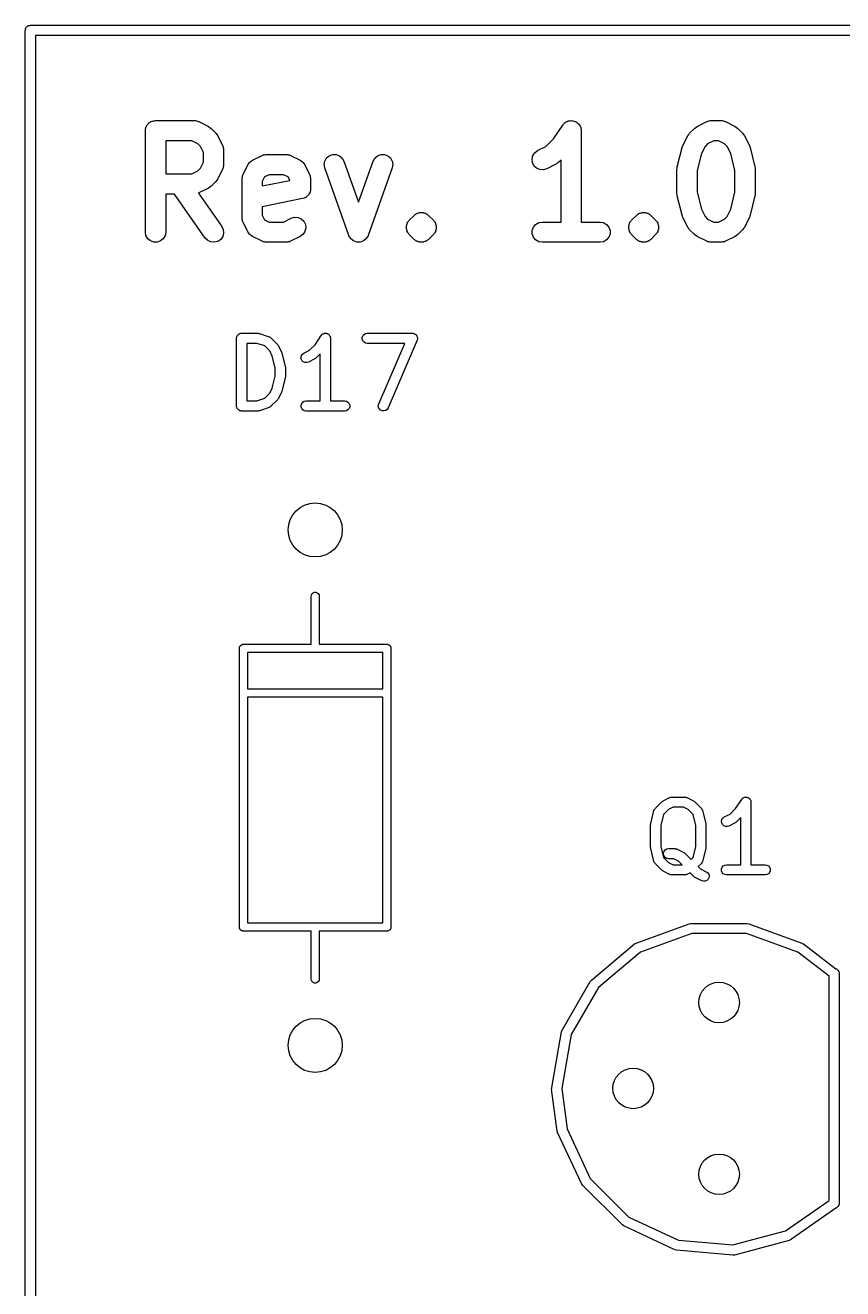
# Model space of a CAD drawing. Extents: x 25 to 125, y -131 to -25.
# Drawn here: x 24.93 to 37.01, y -43.6 to -24.93 of the extents above; entities that cross this region are included whole.
import ezdxf

# ---------------------------------------------------------------- set-up
doc = ezdxf.new("R2010")
doc.units = 0
doc.header["$MEASUREMENT"] = 0
doc.layers.add('BLACK', color=7, linetype='CONTINUOUS')

msp = doc.modelspace()

# ---------------------------------------------------------------- linework, layer by layer
at = {"layer": 'Black'}
for p, q in [((24.925, -25), (24.9261, -24.9935)), ((24.925, -125), (24.925, -25)), ((24.9261, -24.987), (24.9284, -24.9808)), ((24.9261, -24.9935), (24.9261, -24.987)), ((24.9284, -24.9808), (24.9295, -24.9743)), ((24.9295, -24.9743), (24.9328, -24.9687)), ((24.9328, -24.9687), (24.935, -24.9625)), ((24.935, -24.9625), (24.9393, -24.9575)), ((24.9393, -24.9575), (24.9425, -24.9518)), ((24.9425, -24.9518), (24.9476, -24.9476)), ((24.9476, -24.9476), (24.9518, -24.9425)), ((24.9518, -24.9425), (24.9575, -24.9393)), ((24.9575, -24.9393), (24.9625, -24.935)), ((24.9625, -24.935), (24.9687, -24.9328)), ((24.9687, -24.9328), (24.9743, -24.9295)), ((24.9743, -24.9295), (24.9808, -24.9284)), ((24.9808, -24.9284), (24.987, -24.9261)), ((24.987, -24.9261), (24.9935, -24.9261)), ((24.9935, -24.9261), (25, -24.925)), ((25, -24.925), (125, -24.925)), ((25.075, -25.075), (25.075, -124.925)), ((124.925, -25.075), (25.075, -25.075)), ((26.8371, -26.3358), (26.85, -26.3336)), ((26.85, -26.3336), (27.4214, -26.3336)), ((27.4214, -26.3336), (27.4299, -26.3351)), ((32.9847, -26.3358), (33.0025, -26.3339)), ((33.0025, -26.3339), (33.0106, -26.3358)), ((35.0558, -26.3351), (35.0643, -26.3336)), ((35.0643, -26.3336), (35.2071, -26.3336)), ((35.2071, -26.3336), (35.2157, -26.3351)), ((26.7, -26.4836), (26.7023, -26.4706)), ((26.7, -27.9836), (26.7, -26.4836)), ((26.7023, -26.4575), (26.7068, -26.4452)), ((26.7023, -26.4706), (26.7023, -26.4575)), ((26.7068, -26.4452), (26.709, -26.4323)), ((26.709, -26.4323), (26.7156, -26.4209)), ((26.7156, -26.4209), (26.7201, -26.4086)), ((26.7201, -26.4086), (26.7285, -26.3985)), ((26.7285, -26.3985), (26.7351, -26.3872)), ((26.7351, -26.3872), (26.7451, -26.3787)), ((26.7451, -26.3787), (26.7536, -26.3687)), ((26.7536, -26.3687), (26.7649, -26.3621)), ((26.7649, -26.3621), (26.775, -26.3537)), ((26.775, -26.3537), (26.7873, -26.3492)), ((26.7873, -26.3492), (26.7987, -26.3426)), ((26.7987, -26.3426), (26.8116, -26.3403)), ((26.8116, -26.3403), (26.824, -26.3358)), ((26.824, -26.3358), (26.8371, -26.3358)), ((27.4299, -26.3351), (27.4386, -26.3346)), ((27.4386, -26.3346), (27.4554, -26.3396)), ((27.4554, -26.3396), (27.4727, -26.3426)), ((27.4727, -26.3426), (27.4802, -26.3469)), ((27.4802, -26.3469), (27.4885, -26.3494)), ((27.4885, -26.3494), (27.6314, -26.4208)), ((27.6314, -26.4208), (27.6507, -26.4351)), ((27.6507, -26.4351), (27.6704, -26.4489)), ((27.6704, -26.4489), (27.7418, -26.5204)), ((27.7418, -26.5204), (27.7556, -26.5401)), ((32.7334, -26.6023), (32.8681, -26.4004)), ((32.8681, -26.4004), (32.8738, -26.3944)), ((32.8738, -26.3944), (32.878, -26.3872)), ((32.878, -26.3872), (32.8917, -26.3756)), ((32.8917, -26.3756), (32.904, -26.3627)), ((32.904, -26.3627), (32.9115, -26.359)), ((32.9115, -26.359), (32.9179, -26.3537)), ((32.9179, -26.3537), (32.9347, -26.3475)), ((32.9347, -26.3475), (32.9507, -26.3396)), ((32.9507, -26.3396), (32.959, -26.3387)), ((32.959, -26.3387), (32.9668, -26.3358)), ((32.9668, -26.3358), (32.9847, -26.3358)), ((33.0106, -26.3358), (33.0189, -26.3358)), ((33.0189, -26.3358), (33.0357, -26.342)), ((33.0357, -26.342), (33.0531, -26.3462)), ((33.0531, -26.3462), (33.06, -26.3508)), ((33.06, -26.3508), (33.0679, -26.3537)), ((33.0679, -26.3537), (33.0816, -26.3652)), ((33.0816, -26.3652), (33.0965, -26.3751)), ((33.0965, -26.3751), (33.1014, -26.3818)), ((33.1014, -26.3818), (33.1078, -26.3872)), ((33.1078, -26.3872), (33.1167, -26.4027)), ((33.1167, -26.4027), (33.1273, -26.4171)), ((33.1273, -26.4171), (33.1297, -26.4251)), ((33.1297, -26.4251), (33.1338, -26.4323)), ((33.1338, -26.4323), (33.1369, -26.4499)), ((33.1369, -26.4499), (33.142, -26.4671)), ((33.142, -26.4671), (33.1414, -26.4754)), ((33.1414, -26.4754), (33.1429, -26.4836)), ((33.1429, -26.4836), (33.1429, -27.8336)), ((34.7302, -26.54), (34.7439, -26.5204)), ((34.7439, -26.5204), (34.8154, -26.4489)), ((34.8154, -26.4489), (34.835, -26.4352)), ((34.835, -26.4352), (34.8543, -26.4208)), ((34.8543, -26.4208), (34.9972, -26.3494)), ((34.9972, -26.3494), (35.0055, -26.3469)), ((35.0055, -26.3469), (35.013, -26.3426)), ((35.013, -26.3426), (35.0303, -26.3396)), ((35.0303, -26.3396), (35.0471, -26.3346)), ((35.0471, -26.3346), (35.0558, -26.3351)), ((35.2157, -26.3351), (35.2243, -26.3346)), ((35.2243, -26.3346), (35.2411, -26.3396)), ((35.2411, -26.3396), (35.2584, -26.3426)), ((35.2584, -26.3426), (35.2659, -26.3469)), ((35.2659, -26.3469), (35.2742, -26.3494)), ((35.2742, -26.3494), (35.4171, -26.4208)), ((35.4171, -26.4208), (35.4364, -26.4351)), ((35.4364, -26.4351), (35.4561, -26.4489)), ((35.4561, -26.4489), (35.5275, -26.5204)), ((35.5275, -26.5204), (35.5413, -26.54)), ((27, -26.6336), (27, -27.1193)), ((27.386, -26.6336), (27, -26.6336)), ((27.4754, -26.6783), (27.386, -26.6336)), ((27.5124, -26.7153), (27.4754, -26.6783)), ((27.7556, -26.5401), (27.7699, -26.5593)), ((27.7699, -26.5593), (27.8413, -26.7022)), ((27.8413, -26.7022), (27.8438, -26.7105)), ((32.6183, -26.7174), (32.7334, -26.6023)), ((34.6397, -26.7179), (34.6444, -26.7022)), ((34.6444, -26.7022), (34.7158, -26.5593)), ((34.7158, -26.5593), (34.7302, -26.54)), ((35.0103, -26.6783), (34.9733, -26.7153)), ((35.0997, -26.6336), (35.0103, -26.6783)), ((35.1717, -26.6336), (35.0997, -26.6336)), ((35.2611, -26.6783), (35.1717, -26.6336)), ((35.2982, -26.7153), (35.2611, -26.6783)), ((35.5413, -26.54), (35.5556, -26.5593)), ((35.5556, -26.5593), (35.627, -26.7022)), ((35.627, -26.7022), (35.6317, -26.7179)), ((27.5571, -26.8047), (27.5124, -26.7153)), ((27.5571, -26.9482), (27.5571, -26.8047)), ((27.8438, -26.7105), (27.8481, -26.718)), ((27.8481, -26.718), (27.8512, -26.7353)), ((27.8512, -26.7353), (27.8562, -26.7521)), ((27.8562, -26.7521), (27.8556, -26.7608)), ((27.8556, -26.7608), (27.8571, -26.7693)), ((27.8571, -26.7693), (27.8571, -26.9836)), ((28.2829, -26.9208), (28.4258, -26.8494)), ((28.4258, -26.8494), (28.4341, -26.8469)), ((28.4341, -26.8469), (28.4416, -26.8426)), ((28.4416, -26.8426), (28.4589, -26.8396)), ((28.4589, -26.8396), (28.4757, -26.8346)), ((28.4757, -26.8346), (28.4843, -26.8351)), ((28.4843, -26.8351), (28.4929, -26.8336)), ((28.4929, -26.8336), (28.7786, -26.8336)), ((28.7786, -26.8336), (28.7871, -26.8351)), ((28.7871, -26.8351), (28.7957, -26.8346)), ((28.7957, -26.8346), (28.8126, -26.8396)), ((28.8126, -26.8396), (28.8299, -26.8426)), ((28.8299, -26.8426), (28.8374, -26.8469)), ((28.8374, -26.8469), (28.8457, -26.8494)), ((28.8457, -26.8494), (28.9885, -26.9208)), ((29.3522, -26.9314), (29.3785, -26.8865)), ((29.3785, -26.8865), (29.4186, -26.8532)), ((29.4186, -26.8532), (29.4677, -26.8357)), ((29.4677, -26.8357), (29.5198, -26.836)), ((29.5198, -26.836), (29.5686, -26.8541)), ((29.5686, -26.8541), (29.6083, -26.8878)), ((29.6083, -26.8878), (29.6341, -26.9331)), ((30.0659, -26.9331), (30.0917, -26.8878)), ((30.0917, -26.8878), (30.1314, -26.8541)), ((30.1314, -26.8541), (30.1802, -26.836)), ((30.1802, -26.836), (30.2323, -26.8357)), ((30.2323, -26.8357), (30.2814, -26.8532)), ((30.2814, -26.8532), (30.3215, -26.8865)), ((30.3215, -26.8865), (30.3478, -26.9314)), ((32.4146, -26.9032), (32.4267, -26.8525)), ((32.4267, -26.8525), (32.4554, -26.809)), ((32.4554, -26.809), (32.4972, -26.778)), ((32.4972, -26.778), (32.6183, -26.7174)), ((34.5616, -27.0186), (34.6331, -26.7329)), ((34.6331, -26.7329), (34.6397, -26.7179)), ((34.9201, -26.8216), (34.8571, -27.0735)), ((34.9733, -26.7153), (34.9201, -26.8216)), ((35.3513, -26.8216), (35.2982, -26.7153)), ((35.4143, -27.0735), (35.3513, -26.8216)), ((35.6317, -26.7179), (35.6384, -26.7329)), ((35.6384, -26.7329), (35.7098, -27.0186)), ((27.386, -27.1193), (27.4754, -27.0746)), ((27.4754, -27.0746), (27.5124, -27.0376)), ((27.5124, -27.0376), (27.5571, -26.9482)), ((27.8413, -27.0507), (27.7699, -27.1935)), ((27.8438, -27.0424), (27.8413, -27.0507)), ((27.8481, -27.0349), (27.8438, -27.0424)), ((27.8512, -27.0176), (27.8481, -27.0349)), ((27.8562, -27.0007), (27.8512, -27.0176)), ((27.8571, -26.9836), (27.8556, -26.9921)), ((27.8556, -26.9921), (27.8562, -27.0007)), ((28.1444, -27.1308), (28.2158, -26.9879)), ((28.2158, -26.9879), (28.2289, -26.9702)), ((28.2289, -26.9702), (28.2411, -26.9519)), ((28.2411, -26.9519), (28.2444, -26.9494)), ((28.2444, -26.9494), (28.2469, -26.9461)), ((28.2469, -26.9461), (28.2652, -26.934)), ((28.2652, -26.934), (28.2829, -26.9208)), ((28.9885, -26.9208), (29.0062, -26.9339)), ((29.0062, -26.9339), (29.0246, -26.9461)), ((29.0246, -26.9461), (29.027, -26.9494)), ((29.027, -26.9494), (29.0304, -26.9519)), ((29.0304, -26.9519), (29.0425, -26.9702)), ((29.0425, -26.9702), (29.0556, -26.9879)), ((29.0556, -26.9879), (29.127, -27.1308)), ((29.3429, -26.9827), (29.3522, -26.9314)), ((29.3516, -27.034), (29.3429, -26.9827)), ((29.7087, -28.034), (29.3516, -27.034)), ((29.6341, -26.9331), (29.85, -27.5376)), ((29.85, -27.5376), (30.0659, -26.9331)), ((30.3484, -27.034), (29.9913, -28.034)), ((30.3478, -26.9314), (30.3571, -26.9827)), ((30.3571, -26.9827), (30.3484, -27.034)), ((32.4205, -26.9549), (32.4146, -26.9032)), ((32.4438, -27.0015), (32.4205, -26.9549)), ((32.4816, -27.0373), (32.4438, -27.0015)), ((32.5294, -27.058), (32.4816, -27.0373)), ((32.5814, -27.0612), (32.5294, -27.058)), ((32.6314, -27.0463), (32.5814, -27.0612)), ((32.7742, -26.9749), (32.6314, -27.0463)), ((32.7935, -26.9606), (32.7742, -26.9749)), ((32.8132, -26.9468), (32.7935, -26.9606)), ((32.8429, -26.9171), (32.8132, -26.9468)), ((32.8429, -27.8336), (32.8429, -26.9171)), ((34.5571, -27.055), (34.5603, -27.0369)), ((34.5571, -27.4121), (34.5571, -27.055)), ((34.5603, -27.0369), (34.5616, -27.0186)), ((34.8571, -27.0735), (34.8571, -27.3937)), ((35.4143, -27.3937), (35.4143, -27.0735)), ((35.7098, -27.0186), (35.7111, -27.0369)), ((35.7111, -27.0369), (35.7143, -27.055)), ((35.7143, -27.055), (35.7143, -27.4121)), ((27, -27.1193), (27.386, -27.1193)), ((27.7418, -27.2325), (27.6704, -27.3039)), ((27.7556, -27.2128), (27.7418, -27.2325)), ((27.7699, -27.1935), (27.7556, -27.2128)), ((28.1286, -27.1979), (28.1301, -27.1893)), ((28.1286, -27.7693), (28.1286, -27.1979)), ((28.1296, -27.1807), (28.1346, -27.1639)), ((28.1301, -27.1893), (28.1296, -27.1807)), ((28.1346, -27.1639), (28.1376, -27.1466)), ((28.1376, -27.1466), (28.1419, -27.1391)), ((28.1419, -27.1391), (28.1444, -27.1308)), ((28.4618, -27.1668), (28.4286, -27.2333)), ((28.4286, -27.3006), (28.8358, -27.2192)), ((28.4286, -27.2333), (28.4286, -27.3006)), ((28.5283, -27.1336), (28.4618, -27.1668)), ((28.7432, -27.1336), (28.5283, -27.1336)), ((28.8096, -27.1668), (28.7432, -27.1336)), ((28.8358, -27.2192), (28.8096, -27.1668)), ((29.127, -27.1308), (29.1295, -27.1391)), ((29.1295, -27.1391), (29.1338, -27.1466)), ((29.1338, -27.1466), (29.1369, -27.1639)), ((29.1369, -27.1639), (29.1419, -27.1807)), ((29.1419, -27.1807), (29.1414, -27.1893)), ((29.1414, -27.1893), (29.1429, -27.1979)), ((29.1429, -27.1979), (29.1429, -27.3407)), ((27.129, -27.4193), (27, -27.4193)), ((27, -27.4193), (27, -27.9836)), ((27.5843, -28.0696), (27.129, -27.4193)), ((27.4885, -27.4034), (27.4849, -27.4045)), ((27.4849, -27.4045), (27.83, -27.8976)), ((27.6314, -27.332), (27.4885, -27.4034)), ((27.6507, -27.3177), (27.6314, -27.332)), ((27.6704, -27.3039), (27.6507, -27.3177)), ((29.0891, -27.4528), (29.0708, -27.4689)), ((29.1078, -27.4371), (29.0891, -27.4528)), ((29.1086, -27.4356), (29.1078, -27.4371)), ((29.1099, -27.4345), (29.1086, -27.4356)), ((29.1216, -27.4131), (29.1099, -27.4345)), ((29.1338, -27.392), (29.1216, -27.4131)), ((29.1341, -27.3903), (29.1338, -27.392)), ((29.1349, -27.3888), (29.1341, -27.3903)), ((29.1386, -27.3647), (29.1349, -27.3888)), ((29.1429, -27.3407), (29.1386, -27.3647)), ((34.5603, -27.4302), (34.5571, -27.4121)), ((34.5616, -27.4485), (34.5603, -27.4302)), ((34.6331, -27.7342), (34.5616, -27.4485)), ((34.8571, -27.3937), (34.9201, -27.6455)), ((35.3513, -27.6455), (35.4143, -27.3937)), ((35.7098, -27.4485), (35.6384, -27.7342)), ((35.7111, -27.4302), (35.7098, -27.4485)), ((35.7143, -27.4121), (35.7111, -27.4302)), ((29.0223, -27.4878), (28.4286, -27.6065)), ((28.4286, -27.6065), (28.4286, -27.7339)), ((29.045, -27.4789), (29.0223, -27.4878)), ((29.0679, -27.4706), (29.045, -27.4789)), ((29.0692, -27.4695), (29.0679, -27.4706)), ((29.0708, -27.4689), (29.0692, -27.4695)), ((28.1301, -27.7778), (28.1286, -27.7693)), ((28.1296, -27.7864), (28.1301, -27.7778)), ((28.1346, -27.8033), (28.1296, -27.7864)), ((28.1376, -27.8206), (28.1346, -27.8033)), ((28.1419, -27.8281), (28.1376, -27.8206)), ((28.4286, -27.7339), (28.4618, -27.8003)), ((28.4618, -27.8003), (28.5283, -27.8336)), ((28.7432, -27.8336), (28.8543, -27.778)), ((28.8543, -27.778), (28.9043, -27.7631)), ((28.9043, -27.7631), (28.9563, -27.7662)), ((28.9563, -27.7662), (29.0041, -27.787)), ((29.0041, -27.787), (29.0419, -27.8228)), ((29.0419, -27.8228), (29.0652, -27.8694)), ((30.5787, -27.838), (30.5843, -27.8261)), ((30.5843, -27.8261), (30.5935, -27.8168)), ((30.5935, -27.8168), (30.6011, -27.8061)), ((30.6011, -27.8061), (30.6725, -27.7346)), ((30.6725, -27.7346), (30.6833, -27.7271)), ((30.6833, -27.7271), (30.6925, -27.7178)), ((30.6925, -27.7178), (30.6985, -27.7151)), ((30.6985, -27.7151), (30.7036, -27.7108)), ((30.7036, -27.7108), (30.7098, -27.7086)), ((30.7098, -27.7086), (30.7152, -27.7048)), ((30.7152, -27.7048), (30.7279, -27.7014)), ((30.7279, -27.7014), (30.7398, -27.6958)), ((30.7398, -27.6958), (30.7463, -27.6952)), ((30.7463, -27.6952), (30.7525, -27.693)), ((30.7525, -27.693), (30.7591, -27.693)), ((30.7591, -27.693), (30.7655, -27.6913)), ((30.7655, -27.6913), (30.7786, -27.6924)), ((30.7786, -27.6924), (30.7916, -27.6913)), ((30.7916, -27.6913), (30.798, -27.693)), ((30.798, -27.693), (30.8046, -27.693)), ((30.8046, -27.693), (30.8108, -27.6952)), ((30.8108, -27.6952), (30.8174, -27.6958)), ((30.8174, -27.6958), (30.8293, -27.7014)), ((30.8293, -27.7014), (30.842, -27.7048)), ((30.842, -27.7048), (30.8474, -27.7086)), ((30.8474, -27.7086), (30.8536, -27.7108)), ((30.8536, -27.7108), (30.8586, -27.7151)), ((30.8586, -27.7151), (30.8646, -27.7178)), ((30.8646, -27.7178), (30.8739, -27.7271)), ((30.8739, -27.7271), (30.8846, -27.7346)), ((30.8846, -27.7346), (30.9561, -27.8061)), ((30.9561, -27.8061), (30.9636, -27.8168)), ((30.9636, -27.8168), (30.9729, -27.8261)), ((30.9729, -27.8261), (30.9784, -27.838)), ((33.8644, -27.838), (33.87, -27.8261)), ((33.87, -27.8261), (33.8793, -27.8168)), ((33.8793, -27.8168), (33.8868, -27.8061)), ((33.8868, -27.8061), (33.9582, -27.7346)), ((33.9582, -27.7346), (33.969, -27.7271)), ((33.969, -27.7271), (33.9783, -27.7178)), ((33.9783, -27.7178), (33.9842, -27.7151)), ((33.9842, -27.7151), (33.9893, -27.7108)), ((33.9893, -27.7108), (33.9955, -27.7086)), ((33.9955, -27.7086), (34.0009, -27.7048)), ((34.0009, -27.7048), (34.0136, -27.7014)), ((34.0136, -27.7014), (34.0255, -27.6958)), ((34.0255, -27.6958), (34.032, -27.6952)), ((34.032, -27.6952), (34.0382, -27.693)), ((34.0382, -27.693), (34.0448, -27.693)), ((34.0448, -27.693), (34.0512, -27.6913)), ((34.0512, -27.6913), (34.0643, -27.6924)), ((34.0643, -27.6924), (34.0774, -27.6913)), ((34.0774, -27.6913), (34.0837, -27.693)), ((34.0837, -27.693), (34.0903, -27.693)), ((34.0903, -27.693), (34.0965, -27.6952)), ((34.0965, -27.6952), (34.1031, -27.6958)), ((34.1031, -27.6958), (34.115, -27.7014)), ((34.115, -27.7014), (34.1277, -27.7048)), ((34.1277, -27.7048), (34.1331, -27.7086)), ((34.1331, -27.7086), (34.1393, -27.7108)), ((34.1393, -27.7108), (34.1443, -27.7151)), ((34.1443, -27.7151), (34.1503, -27.7178)), ((34.1503, -27.7178), (34.1596, -27.7271)), ((34.1596, -27.7271), (34.1704, -27.7346)), ((34.1704, -27.7346), (34.2418, -27.8061)), ((34.2418, -27.8061), (34.2493, -27.8168)), ((34.2493, -27.8168), (34.2586, -27.8261)), ((34.2586, -27.8261), (34.2641, -27.838)), ((34.6397, -27.7492), (34.6331, -27.7342)), ((34.6444, -27.7649), (34.6397, -27.7492)), ((34.7158, -27.9078), (34.6444, -27.7649)), ((34.9201, -27.6455), (34.9733, -27.7519)), ((34.9733, -27.7519), (35.0103, -27.7889)), ((35.0103, -27.7889), (35.0997, -27.8336)), ((35.1717, -27.8336), (35.2611, -27.7889)), ((35.2611, -27.7889), (35.2982, -27.7519)), ((35.2982, -27.7519), (35.3513, -27.6455)), ((35.627, -27.7649), (35.5556, -27.9078)), ((35.6317, -27.7492), (35.627, -27.7649)), ((35.6384, -27.7342), (35.6317, -27.7492)), ((26.709, -28.0349), (26.7, -27.9836)), ((27, -27.9836), (26.991, -28.0349)), ((27.83, -27.8976), (27.852, -27.9448)), ((27.8566, -27.9967), (27.8431, -28.047)), ((27.852, -27.9448), (27.8566, -27.9967)), ((28.1444, -27.8364), (28.1419, -27.8281)), ((28.2158, -27.9792), (28.1444, -27.8364)), ((28.2289, -27.9969), (28.2158, -27.9792)), ((28.2411, -28.0153), (28.2289, -27.9969)), ((28.5283, -27.8336), (28.7432, -27.8336)), ((29.0591, -27.9718), (29.0304, -28.0153)), ((29.0712, -27.9211), (29.0591, -27.9718)), ((29.0652, -27.8694), (29.0712, -27.9211)), ((30.5577, -27.8991), (30.5611, -27.8864)), ((30.5589, -27.9121), (30.5577, -27.8991)), ((30.5577, -27.9252), (30.5589, -27.9121)), ((30.5611, -27.9379), (30.5577, -27.9252)), ((30.5611, -27.8864), (30.5623, -27.8733)), ((30.5623, -27.951), (30.5611, -27.9379)), ((30.5623, -27.8733), (30.5678, -27.8614)), ((30.5678, -27.9629), (30.5623, -27.951)), ((30.5678, -27.8614), (30.5712, -27.8487)), ((30.5712, -27.9755), (30.5678, -27.9629)), ((30.5712, -27.8487), (30.5787, -27.838)), ((30.5787, -27.9863), (30.5712, -27.9755)), ((30.5843, -27.9982), (30.5787, -27.9863)), ((30.5936, -28.0075), (30.5843, -27.9982)), ((30.6011, -28.0182), (30.5936, -28.0075)), ((30.9636, -28.0075), (30.9561, -28.0182)), ((30.9729, -27.9982), (30.9636, -28.0075)), ((30.9784, -27.9863), (30.9729, -27.9982)), ((30.9784, -27.838), (30.9859, -27.8488)), ((30.9859, -27.9755), (30.9784, -27.9863)), ((30.9859, -27.8488), (30.9893, -27.8614)), ((30.9893, -27.9629), (30.9859, -27.9755)), ((30.9893, -27.8614), (30.9949, -27.8733)), ((30.9949, -27.951), (30.9893, -27.9629)), ((30.9949, -27.8733), (30.996, -27.8864)), ((30.996, -27.9379), (30.9949, -27.951)), ((30.996, -27.8864), (30.9994, -27.8991)), ((30.9994, -27.9252), (30.996, -27.9379)), ((30.9994, -27.8991), (30.9983, -27.9121)), ((30.9983, -27.9121), (30.9994, -27.9252)), ((32.4166, -27.9575), (32.4344, -27.9086)), ((32.4166, -28.0096), (32.4166, -27.9575)), ((32.4344, -28.0586), (32.4166, -28.0096)), ((32.4344, -27.9086), (32.4679, -27.8687)), ((32.4679, -27.8687), (32.513, -27.8426)), ((32.513, -27.8426), (32.5643, -27.8336)), ((32.5643, -27.8336), (32.8429, -27.8336)), ((33.1429, -27.8336), (33.4214, -27.8336)), ((33.4214, -27.8336), (33.4727, -27.8426)), ((33.4727, -27.8426), (33.5178, -27.8687)), ((33.5178, -27.8687), (33.5513, -27.9086)), ((33.5513, -27.9086), (33.5692, -27.9575)), ((33.5692, -28.0096), (33.5513, -28.0586)), ((33.5692, -27.9575), (33.5692, -28.0096)), ((33.8434, -27.8991), (33.8468, -27.8864)), ((33.8446, -27.9121), (33.8434, -27.8991)), ((33.8434, -27.9252), (33.8446, -27.9121)), ((33.8468, -27.9379), (33.8434, -27.9252)), ((33.8468, -27.8864), (33.848, -27.8733)), ((33.848, -27.951), (33.8468, -27.9379)), ((33.848, -27.8733), (33.8535, -27.8614)), ((33.8535, -27.9629), (33.848, -27.951)), ((33.8535, -27.8614), (33.8569, -27.8487)), ((33.8569, -27.9755), (33.8535, -27.9629)), ((33.8569, -27.8487), (33.8644, -27.838)), ((33.8644, -27.9863), (33.8569, -27.9755)), ((33.87, -27.9982), (33.8644, -27.9863)), ((33.8793, -28.0075), (33.87, -27.9982)), ((33.8868, -28.0182), (33.8793, -28.0075)), ((34.2493, -28.0075), (34.2418, -28.0182)), ((34.2586, -27.9982), (34.2493, -28.0075)), ((34.2641, -27.9863), (34.2586, -27.9982)), ((34.2641, -27.838), (34.2717, -27.8488)), ((34.2717, -27.9755), (34.2641, -27.9863)), ((34.2717, -27.8488), (34.2751, -27.8614)), ((34.2751, -27.9629), (34.2717, -27.9755)), ((34.2751, -27.8614), (34.2806, -27.8733)), ((34.2806, -27.951), (34.2751, -27.9629)), ((34.2806, -27.8733), (34.2817, -27.8864)), ((34.2817, -27.9379), (34.2806, -27.951)), ((34.2817, -27.8864), (34.2851, -27.8991)), ((34.2851, -27.9252), (34.2817, -27.9379)), ((34.2851, -27.8991), (34.284, -27.9121)), ((34.284, -27.9121), (34.2851, -27.9252)), ((34.7302, -27.9271), (34.7158, -27.9078)), ((34.7439, -27.9468), (34.7302, -27.9271)), ((34.8154, -28.0182), (34.7439, -27.9468)), ((35.0997, -27.8336), (35.1717, -27.8336)), ((35.5275, -27.9468), (35.4561, -28.0182)), ((35.5413, -27.9271), (35.5275, -27.9468)), ((35.5556, -27.9078), (35.5413, -27.9271)), ((26.7351, -28.08), (26.709, -28.0349)), ((26.775, -28.1135), (26.7351, -28.08)), ((26.824, -28.1313), (26.775, -28.1135)), ((26.876, -28.1313), (26.824, -28.1313)), ((26.925, -28.1135), (26.876, -28.1313)), ((26.9649, -28.08), (26.925, -28.1135)), ((26.991, -28.0349), (26.9649, -28.08)), ((27.6211, -28.1064), (27.5843, -28.0696)), ((27.6683, -28.1285), (27.6211, -28.1064)), ((27.7202, -28.133), (27.6683, -28.1285)), ((27.7705, -28.1195), (27.7202, -28.133)), ((27.8132, -28.0897), (27.7705, -28.1195)), ((27.8431, -28.047), (27.8132, -28.0897)), ((28.2444, -28.0177), (28.2411, -28.0153)), ((28.2469, -28.0211), (28.2444, -28.0177)), ((28.2652, -28.0332), (28.2469, -28.0211)), ((28.2829, -28.0463), (28.2652, -28.0332)), ((28.4258, -28.1177), (28.2829, -28.0463)), ((28.4341, -28.1202), (28.4258, -28.1177)), ((28.4416, -28.1245), (28.4341, -28.1202)), ((28.4589, -28.1276), (28.4416, -28.1245)), ((28.4757, -28.1326), (28.4589, -28.1276)), ((28.4843, -28.1321), (28.4757, -28.1326)), ((28.4929, -28.1336), (28.4843, -28.1321)), ((28.7786, -28.1336), (28.4929, -28.1336)), ((28.7871, -28.1321), (28.7786, -28.1336)), ((28.7957, -28.1326), (28.7871, -28.1321)), ((28.8126, -28.1276), (28.7957, -28.1326)), ((28.8299, -28.1245), (28.8126, -28.1276)), ((28.8374, -28.1202), (28.8299, -28.1245)), ((28.8457, -28.1177), (28.8374, -28.1202)), ((28.9885, -28.0463), (28.8457, -28.1177)), ((29.0304, -28.0153), (28.9885, -28.0463)), ((29.7092, -28.0348), (29.7087, -28.034)), ((29.7094, -28.0357), (29.7092, -28.0348)), ((29.7221, -28.0575), (29.7094, -28.0357)), ((29.7345, -28.0793), (29.7221, -28.0575)), ((29.7352, -28.0799), (29.7345, -28.0793)), ((29.7357, -28.0807), (29.7352, -28.0799)), ((29.7551, -28.0967), (29.7357, -28.0807)), ((29.7742, -28.113), (29.7551, -28.0967)), ((29.7751, -28.1133), (29.7742, -28.113)), ((29.7758, -28.1139), (29.7751, -28.1133)), ((29.7995, -28.1224), (29.7758, -28.1139)), ((29.8231, -28.1311), (29.7995, -28.1224)), ((29.824, -28.1311), (29.8231, -28.1311)), ((29.8248, -28.1314), (29.824, -28.1311)), ((29.85, -28.1313), (29.8248, -28.1314)), ((29.8752, -28.1314), (29.85, -28.1313)), ((29.876, -28.1311), (29.8752, -28.1314)), ((29.8769, -28.1311), (29.876, -28.1311)), ((29.9005, -28.1224), (29.8769, -28.1311)), ((29.9242, -28.1139), (29.9005, -28.1224)), ((29.9249, -28.1133), (29.9242, -28.1139)), ((29.9258, -28.113), (29.9249, -28.1133)), ((29.945, -28.0967), (29.9258, -28.113)), ((29.9643, -28.0807), (29.945, -28.0967)), ((29.9648, -28.0799), (29.9643, -28.0807)), ((29.9655, -28.0793), (29.9648, -28.0799)), ((29.9779, -28.0575), (29.9655, -28.0793)), ((29.9906, -28.0357), (29.9779, -28.0575)), ((29.9908, -28.0348), (29.9906, -28.0357)), ((29.9913, -28.034), (29.9908, -28.0348)), ((30.6725, -28.0896), (30.6011, -28.0182)), ((30.6833, -28.0972), (30.6725, -28.0896)), ((30.6925, -28.1064), (30.6833, -28.0972)), ((30.6985, -28.1092), (30.6925, -28.1064)), ((30.7036, -28.1135), (30.6985, -28.1092)), ((30.7098, -28.1157), (30.7036, -28.1135)), ((30.7152, -28.1195), (30.7098, -28.1157)), ((30.7279, -28.1229), (30.7152, -28.1195)), ((30.7397, -28.1285), (30.7279, -28.1229)), ((30.7463, -28.129), (30.7397, -28.1285)), ((30.7525, -28.1313), (30.7463, -28.129)), ((30.7591, -28.1313), (30.7525, -28.1313)), ((30.7655, -28.133), (30.7591, -28.1313)), ((30.7786, -28.1319), (30.7655, -28.133)), ((30.7916, -28.133), (30.7786, -28.1319)), ((30.798, -28.1313), (30.7916, -28.133)), ((30.8046, -28.1313), (30.798, -28.1313)), ((30.8108, -28.129), (30.8046, -28.1313)), ((30.8174, -28.1285), (30.8108, -28.129)), ((30.8293, -28.1229), (30.8174, -28.1285)), ((30.842, -28.1195), (30.8293, -28.1229)), ((30.8474, -28.1157), (30.842, -28.1195)), ((30.8536, -28.1135), (30.8474, -28.1157)), ((30.8586, -28.1092), (30.8536, -28.1135)), ((30.8646, -28.1064), (30.8586, -28.1092)), ((30.8739, -28.0972), (30.8646, -28.1064)), ((30.8846, -28.0896), (30.8739, -28.0972)), ((30.9561, -28.0182), (30.8846, -28.0896)), ((32.4679, -28.0985), (32.4344, -28.0586)), ((32.513, -28.1245), (32.4679, -28.0985)), ((32.5643, -28.1336), (32.513, -28.1245)), ((33.4214, -28.1336), (32.5643, -28.1336)), ((33.4727, -28.1245), (33.4214, -28.1336)), ((33.5178, -28.0985), (33.4727, -28.1245)), ((33.5513, -28.0586), (33.5178, -28.0985)), ((33.9582, -28.0896), (33.8868, -28.0182)), ((33.969, -28.0972), (33.9582, -28.0896)), ((33.9782, -28.1064), (33.969, -28.0972)), ((33.9842, -28.1092), (33.9782, -28.1064)), ((33.9893, -28.1135), (33.9842, -28.1092)), ((33.9955, -28.1157), (33.9893, -28.1135)), ((34.0009, -28.1195), (33.9955, -28.1157)), ((34.0136, -28.1229), (34.0009, -28.1195)), ((34.0255, -28.1285), (34.0136, -28.1229)), ((34.032, -28.129), (34.0255, -28.1285)), ((34.0382, -28.1313), (34.032, -28.129)), ((34.0448, -28.1313), (34.0382, -28.1313)), ((34.0512, -28.133), (34.0448, -28.1313)), ((34.0643, -28.1319), (34.0512, -28.133)), ((34.0774, -28.133), (34.0643, -28.1319)), ((34.0837, -28.1313), (34.0774, -28.133)), ((34.0903, -28.1313), (34.0837, -28.1313)), ((34.0965, -28.129), (34.0903, -28.1313)), ((34.1031, -28.1285), (34.0965, -28.129)), ((34.115, -28.1229), (34.1031, -28.1285)), ((34.1277, -28.1195), (34.115, -28.1229)), ((34.1331, -28.1157), (34.1277, -28.1195)), ((34.1393, -28.1135), (34.1331, -28.1157)), ((34.1443, -28.1092), (34.1393, -28.1135)), ((34.1503, -28.1064), (34.1443, -28.1092)), ((34.1596, -28.0972), (34.1503, -28.1064)), ((34.1704, -28.0896), (34.1596, -28.0972)), ((34.2418, -28.0182), (34.1704, -28.0896)), ((34.835, -28.032), (34.8154, -28.0182)), ((34.8543, -28.0463), (34.835, -28.032)), ((34.9972, -28.1177), (34.8543, -28.0463)), ((35.0055, -28.1202), (34.9972, -28.1177)), ((35.013, -28.1245), (35.0055, -28.1202)), ((35.0303, -28.1276), (35.013, -28.1245)), ((35.0471, -28.1326), (35.0303, -28.1276)), ((35.0558, -28.1321), (35.0471, -28.1326)), ((35.0643, -28.1336), (35.0558, -28.1321)), ((35.2071, -28.1336), (35.0643, -28.1336)), ((35.2157, -28.1321), (35.2071, -28.1336)), ((35.2243, -28.1326), (35.2157, -28.1321)), ((35.2411, -28.1276), (35.2243, -28.1326)), ((35.2584, -28.1245), (35.2411, -28.1276)), ((35.2659, -28.1202), (35.2584, -28.1245)), ((35.2742, -28.1177), (35.2659, -28.1202)), ((35.4171, -28.0463), (35.2742, -28.1177)), ((35.4364, -28.032), (35.4171, -28.0463)), ((35.4561, -28.0182), (35.4364, -28.032)), ((28.062, -29.5094), (28.0653, -29.5037)), ((28.0653, -29.5037), (28.0703, -29.4995)), ((28.0703, -29.4995), (28.0745, -29.4944)), ((28.0745, -29.4944), (28.0802, -29.4912)), ((28.0802, -29.4912), (28.0852, -29.4869)), ((28.0852, -29.4869), (28.0914, -29.4847)), ((28.0914, -29.4847), (28.0971, -29.4814)), ((28.0971, -29.4814), (28.1035, -29.4803)), ((28.1035, -29.4803), (28.1097, -29.478)), ((28.1097, -29.478), (28.1163, -29.478)), ((28.1163, -29.478), (28.1227, -29.4769)), ((28.1227, -29.4769), (28.3608, -29.4769)), ((28.3608, -29.4769), (28.3727, -29.479)), ((28.3727, -29.479), (28.3845, -29.4807)), ((28.3845, -29.4807), (28.5274, -29.5284)), ((29.2984, -29.5103), (29.3013, -29.5073)), ((29.3013, -29.5073), (29.3034, -29.5037)), ((29.3034, -29.5037), (29.3102, -29.4979)), ((29.3102, -29.4979), (29.3164, -29.4915)), ((29.3164, -29.4915), (29.3201, -29.4896)), ((29.3201, -29.4896), (29.3233, -29.4869)), ((29.3233, -29.4869), (29.3317, -29.4839)), ((29.3317, -29.4839), (29.3397, -29.4799)), ((29.3397, -29.4799), (29.3439, -29.4795)), ((29.3439, -29.4795), (29.3478, -29.478)), ((29.3478, -29.478), (29.3567, -29.478)), ((29.3567, -29.478), (29.3656, -29.4771)), ((29.3656, -29.4771), (29.3697, -29.478)), ((29.3697, -29.478), (29.3738, -29.478)), ((29.3738, -29.478), (29.3822, -29.4811)), ((29.3822, -29.4811), (29.3909, -29.4832)), ((29.3909, -29.4832), (29.3944, -29.4855)), ((29.3944, -29.4855), (29.3983, -29.4869)), ((29.3983, -29.4869), (29.4052, -29.4927)), ((29.4052, -29.4927), (29.4126, -29.4977)), ((29.4126, -29.4977), (29.4151, -29.501)), ((29.4151, -29.501), (29.4183, -29.5037)), ((29.4183, -29.5037), (29.4227, -29.5114)), ((29.9149, -29.5144), (29.9316, -29.4944)), ((29.9316, -29.4944), (29.9542, -29.4814)), ((29.9542, -29.4814), (29.9799, -29.4769)), ((29.9799, -29.4769), (30.6465, -29.4769)), ((30.6465, -29.4769), (30.655, -29.4784)), ((30.655, -29.4784), (30.6636, -29.4789)), ((30.6636, -29.4789), (30.6678, -29.4806)), ((30.6678, -29.4806), (30.6722, -29.4814)), ((30.6722, -29.4814), (30.6796, -29.4857)), ((30.6796, -29.4857), (30.6876, -29.4891)), ((30.6876, -29.4891), (30.6909, -29.4922)), ((30.6909, -29.4922), (30.6947, -29.4944)), ((30.6947, -29.4944), (30.7003, -29.5011)), ((30.7003, -29.5011), (30.7066, -29.507)), ((30.7066, -29.507), (30.7086, -29.511)), ((28.0477, -29.5519), (28.0489, -29.5454)), ((28.0477, -30.5519), (28.0477, -29.5519)), ((28.0489, -29.5389), (28.0511, -29.5327)), ((28.0489, -29.5454), (28.0489, -29.5389)), ((28.0511, -29.5327), (28.0522, -29.5262)), ((28.0522, -29.5262), (28.0555, -29.5206)), ((28.0555, -29.5206), (28.0578, -29.5144)), ((28.0578, -29.5144), (28.062, -29.5094)), ((28.1977, -29.6269), (28.1977, -30.4769)), ((28.3486, -29.6269), (28.1977, -29.6269)), ((28.4632, -29.6651), (28.3486, -29.6269)), ((28.5373, -29.7392), (28.4632, -29.6651)), ((28.5274, -29.5284), (28.5312, -29.5304)), ((28.5312, -29.5304), (28.5354, -29.5315)), ((28.5354, -29.5315), (28.5426, -29.5366)), ((28.5426, -29.5366), (28.5503, -29.5408)), ((28.5503, -29.5408), (28.5532, -29.544)), ((28.5532, -29.544), (28.5567, -29.5465)), ((28.5567, -29.5465), (28.6519, -29.6417)), ((28.6519, -29.6417), (28.6588, -29.6516)), ((28.6588, -29.6516), (28.666, -29.6612)), ((28.666, -29.6612), (28.7136, -29.7565)), ((29.1259, -29.7284), (29.2073, -29.647)), ((29.2073, -29.647), (29.2984, -29.5103)), ((29.4227, -29.5114), (29.428, -29.5187)), ((29.428, -29.5187), (29.4292, -29.5226)), ((29.4292, -29.5226), (29.4313, -29.5262)), ((29.4313, -29.5262), (29.4328, -29.5351)), ((29.4328, -29.5351), (29.4354, -29.5437)), ((29.4354, -29.5437), (29.4351, -29.5478)), ((29.4351, -29.5478), (29.4358, -29.5519)), ((29.4358, -29.5519), (29.4358, -30.4769)), ((29.906, -29.5389), (29.9149, -29.5144)), ((29.906, -29.5649), (29.906, -29.5389)), ((29.9149, -29.5894), (29.906, -29.5649)), ((29.9316, -29.6094), (29.9149, -29.5894)), ((29.9542, -29.6224), (29.9316, -29.6094)), ((29.9799, -29.6269), (29.9542, -29.6224)), ((30.5328, -29.6269), (29.9799, -29.6269)), ((30.149, -30.5224), (30.5328, -29.6269)), ((30.7155, -29.5814), (30.2869, -30.5814)), ((30.7086, -29.511), (30.7115, -29.5144)), ((30.7115, -29.5144), (30.7144, -29.5225)), ((30.7144, -29.5225), (30.7183, -29.5302)), ((30.7174, -29.573), (30.7155, -29.5814)), ((30.7204, -29.5649), (30.7174, -29.573)), ((30.7183, -29.5302), (30.7189, -29.5347)), ((30.7189, -29.5347), (30.7204, -29.5389)), ((30.7204, -29.5389), (30.7204, -29.5475)), ((30.7204, -29.5475), (30.7214, -29.5561)), ((30.7214, -29.5561), (30.7204, -29.5604)), ((30.7204, -29.5604), (30.7204, -29.5649)), ((28.5758, -29.8162), (28.5373, -29.7392)), ((28.6191, -29.9897), (28.5758, -29.8162)), ((28.7136, -29.7565), (28.7159, -29.7643)), ((28.7159, -29.7643), (28.7193, -29.7718)), ((28.7193, -29.7718), (28.7669, -29.9623)), ((29.0002, -29.8331), (29.0063, -29.8078)), ((29.0032, -29.859), (29.0002, -29.8331)), ((29.0149, -29.8823), (29.0032, -29.859)), ((29.0063, -29.8078), (29.0206, -29.786)), ((29.0338, -29.9002), (29.0149, -29.8823)), ((29.0206, -29.786), (29.0416, -29.7705)), ((29.0416, -29.7705), (29.1259, -29.7284)), ((29.2039, -29.8571), (29.1086, -29.9047)), ((29.2135, -29.8499), (29.2039, -29.8571)), ((29.2234, -29.843), (29.2135, -29.8499)), ((29.2858, -29.7806), (29.2234, -29.843)), ((29.2858, -30.4769), (29.2858, -29.7806)), ((28.6191, -30.1141), (28.6191, -29.9897)), ((28.7669, -29.9623), (28.7675, -29.9714)), ((28.7675, -29.9714), (28.7691, -29.9805)), ((28.7691, -29.9805), (28.7691, -30.1233)), ((29.0577, -29.9106), (29.0338, -29.9002)), ((29.0837, -29.9121), (29.0577, -29.9106)), ((29.1086, -29.9047), (29.0837, -29.9121)), ((28.5758, -30.2876), (28.6191, -30.1141)), ((28.7669, -30.1415), (28.7193, -30.332)), ((28.7675, -30.1324), (28.7669, -30.1415)), ((28.7691, -30.1233), (28.7675, -30.1324)), ((28.3486, -30.4769), (28.4632, -30.4387)), ((28.4632, -30.4387), (28.5373, -30.3646)), ((28.5373, -30.3646), (28.5758, -30.2876)), ((28.666, -30.4426), (28.6588, -30.4522)), ((28.7136, -30.3473), (28.666, -30.4426)), ((28.7159, -30.3395), (28.7136, -30.3473)), ((28.7193, -30.332), (28.7159, -30.3395)), ((28.0489, -30.5584), (28.0477, -30.5519)), ((28.0489, -30.5649), (28.0489, -30.5584)), ((28.0511, -30.5711), (28.0489, -30.5649)), ((28.0522, -30.5776), (28.0511, -30.5711)), ((28.0555, -30.5832), (28.0522, -30.5776)), ((28.0578, -30.5894), (28.0555, -30.5832)), ((28.062, -30.5944), (28.0578, -30.5894)), ((28.0653, -30.6001), (28.062, -30.5944)), ((28.0703, -30.6043), (28.0653, -30.6001)), ((28.0745, -30.6094), (28.0703, -30.6043)), ((28.0802, -30.6126), (28.0745, -30.6094)), ((28.0852, -30.6169), (28.0802, -30.6126)), ((28.0914, -30.6191), (28.0852, -30.6169)), ((28.0971, -30.6224), (28.0914, -30.6191)), ((28.1035, -30.6235), (28.0971, -30.6224)), ((28.1097, -30.6258), (28.1035, -30.6235)), ((28.1163, -30.6258), (28.1097, -30.6258)), ((28.1227, -30.6269), (28.1163, -30.6258)), ((28.3608, -30.6269), (28.1227, -30.6269)), ((28.1977, -30.4769), (28.3486, -30.4769)), ((28.3727, -30.6248), (28.3608, -30.6269)), ((28.3845, -30.6231), (28.3727, -30.6248)), ((28.5274, -30.5754), (28.3845, -30.6231)), ((28.5312, -30.5734), (28.5274, -30.5754)), ((28.5354, -30.5723), (28.5312, -30.5734)), ((28.5426, -30.5672), (28.5354, -30.5723)), ((28.5503, -30.563), (28.5426, -30.5672)), ((28.5532, -30.5598), (28.5503, -30.563)), ((28.5567, -30.5573), (28.5532, -30.5598)), ((28.6519, -30.4621), (28.5567, -30.5573)), ((28.6588, -30.4522), (28.6519, -30.4621)), ((29.0012, -30.5389), (29.0101, -30.5144)), ((29.0012, -30.5649), (29.0012, -30.5389)), ((29.0101, -30.5894), (29.0012, -30.5649)), ((29.0101, -30.5144), (29.0269, -30.4944)), ((29.0269, -30.6094), (29.0101, -30.5894)), ((29.0269, -30.4944), (29.0494, -30.4814)), ((29.0494, -30.6224), (29.0269, -30.6094)), ((29.0494, -30.4814), (29.0751, -30.4769)), ((29.0751, -30.6269), (29.0494, -30.6224)), ((29.0751, -30.4769), (29.2858, -30.4769)), ((29.6465, -30.6269), (29.0751, -30.6269)), ((29.4358, -30.4769), (29.6465, -30.4769)), ((29.6465, -30.4769), (29.6722, -30.4814)), ((29.6722, -30.6224), (29.6465, -30.6269)), ((29.6722, -30.4814), (29.6947, -30.4944)), ((29.6947, -30.6094), (29.6722, -30.6224)), ((29.6947, -30.4944), (29.7115, -30.5144)), ((29.7115, -30.5894), (29.6947, -30.6094)), ((29.7115, -30.5144), (29.7204, -30.5389)), ((29.7204, -30.5649), (29.7115, -30.5894)), ((29.7204, -30.5389), (29.7204, -30.5649)), ((30.1431, -30.5477), (30.149, -30.5224)), ((30.1462, -30.5736), (30.1431, -30.5477)), ((30.1579, -30.5968), (30.1462, -30.5736)), ((30.1769, -30.6147), (30.1579, -30.5968)), ((30.2008, -30.6249), (30.1769, -30.6147)), ((30.2268, -30.6264), (30.2008, -30.6249)), ((30.2518, -30.6188), (30.2268, -30.6264)), ((30.2726, -30.6032), (30.2518, -30.6188)), ((30.2869, -30.5814), (30.2726, -30.6032)), ((29.15, -33.365), (29.1536, -33.3445)), ((29.15, -34.075), (29.15, -33.365)), ((29.1536, -33.3445), (29.164, -33.3264)), ((29.164, -33.3264), (29.18, -33.313)), ((29.18, -33.313), (29.1996, -33.3059)), ((29.1996, -33.3059), (29.2204, -33.3059)), ((29.2204, -33.3059), (29.24, -33.313)), ((29.24, -33.313), (29.256, -33.3264)), ((29.256, -33.3264), (29.2664, -33.3445)), ((29.2664, -33.3445), (29.27, -33.365)), ((29.27, -33.365), (29.27, -34.075)), ((28.09, -34.135), (28.0909, -34.1298)), ((28.09, -38.255), (28.09, -34.135)), ((28.0909, -34.1246), (28.0927, -34.1197)), ((28.0909, -34.1298), (28.0909, -34.1246)), ((28.0927, -34.1197), (28.0936, -34.1145)), ((28.0936, -34.1145), (28.0962, -34.1099)), ((28.0962, -34.1099), (28.098, -34.105)), ((28.098, -34.105), (28.1014, -34.101)), ((28.1014, -34.101), (28.104, -34.0964)), ((28.104, -34.0964), (28.1081, -34.0931)), ((28.1081, -34.0931), (28.1114, -34.089)), ((28.1114, -34.089), (28.116, -34.0864)), ((28.116, -34.0864), (28.12, -34.083)), ((28.12, -34.083), (28.1249, -34.0812)), ((28.1249, -34.0812), (28.1295, -34.0786)), ((28.1295, -34.0786), (28.1347, -34.0777)), ((28.1347, -34.0777), (28.1396, -34.0759)), ((28.1396, -34.0759), (28.1448, -34.0759)), ((28.1448, -34.0759), (28.15, -34.075)), ((28.15, -34.075), (29.15, -34.075)), ((29.27, -34.075), (30.27, -34.075)), ((30.27, -34.075), (30.2752, -34.0759)), ((30.2752, -34.0759), (30.2804, -34.0759)), ((30.2804, -34.0759), (30.2853, -34.0777)), ((30.2853, -34.0777), (30.2905, -34.0786)), ((30.2905, -34.0786), (30.2951, -34.0812)), ((30.2951, -34.0812), (30.3, -34.083)), ((30.3, -34.083), (30.304, -34.0864)), ((30.304, -34.0864), (30.3086, -34.089)), ((30.3086, -34.089), (30.3119, -34.0931)), ((30.3119, -34.0931), (30.316, -34.0964)), ((30.316, -34.0964), (30.3186, -34.101)), ((30.3186, -34.101), (30.322, -34.105)), ((30.322, -34.105), (30.3238, -34.1099)), ((30.3238, -34.1099), (30.3264, -34.1145)), ((30.3264, -34.1145), (30.3273, -34.1197)), ((30.3273, -34.1197), (30.3291, -34.1246)), ((30.3291, -34.1246), (30.3291, -34.1298)), ((30.3291, -34.1298), (30.33, -34.135)), ((30.33, -34.135), (30.33, -38.255)), ((28.21, -34.195), (28.21, -34.735)), ((30.21, -34.195), (28.21, -34.195)), ((30.21, -34.735), (30.21, -34.195)), ((28.21, -34.735), (30.21, -34.735)), ((28.21, -34.855), (28.21, -38.195)), ((30.21, -34.855), (28.21, -34.855)), ((30.21, -38.195), (30.21, -34.855)), ((34.2371, -36.4992), (34.3323, -36.404)), ((34.3323, -36.404), (34.3421, -36.3971)), ((34.3421, -36.3971), (34.3518, -36.3899)), ((34.3518, -36.3899), (34.447, -36.3423)), ((34.447, -36.3423), (34.4512, -36.3411)), ((34.4512, -36.3411), (34.4549, -36.3389)), ((34.4549, -36.3389), (34.4636, -36.3374)), ((34.4636, -36.3374), (34.472, -36.3349)), ((34.472, -36.3349), (34.4763, -36.3351)), ((34.4763, -36.3351), (34.4806, -36.3344)), ((34.4806, -36.3344), (34.671, -36.3344)), ((34.671, -36.3344), (34.6753, -36.3351)), ((34.6753, -36.3351), (34.6796, -36.3349)), ((34.6796, -36.3349), (34.688, -36.3374)), ((34.688, -36.3374), (34.6967, -36.3389)), ((34.6967, -36.3389), (34.7004, -36.3411)), ((34.7004, -36.3411), (34.7046, -36.3423)), ((34.7046, -36.3423), (34.7998, -36.3899)), ((34.7998, -36.3899), (34.8095, -36.3971)), ((34.8095, -36.3971), (34.8193, -36.404)), ((34.8193, -36.404), (34.9146, -36.4992)), ((35.4223, -36.5045), (35.5134, -36.3678)), ((35.5134, -36.3678), (35.5163, -36.3648)), ((35.5163, -36.3648), (35.5184, -36.3612)), ((35.5184, -36.3612), (35.5252, -36.3554)), ((35.5252, -36.3554), (35.5314, -36.3489)), ((35.5314, -36.3489), (35.5351, -36.3471)), ((35.5351, -36.3471), (35.5383, -36.3444)), ((35.5383, -36.3444), (35.5467, -36.3414)), ((35.5467, -36.3414), (35.5547, -36.3374)), ((35.5547, -36.3374), (35.5589, -36.3369)), ((35.5589, -36.3369), (35.5628, -36.3355)), ((35.5628, -36.3355), (35.5717, -36.3355)), ((35.5717, -36.3355), (35.5806, -36.3345)), ((35.5806, -36.3345), (35.5847, -36.3355)), ((35.5847, -36.3355), (35.5888, -36.3355)), ((35.5888, -36.3355), (35.5972, -36.3386)), ((35.5972, -36.3386), (35.6059, -36.3407)), ((35.6059, -36.3407), (35.6094, -36.343)), ((35.6094, -36.343), (35.6133, -36.3444)), ((35.6133, -36.3444), (35.6202, -36.3502)), ((35.6202, -36.3502), (35.6276, -36.3551)), ((35.6276, -36.3551), (35.6301, -36.3585)), ((35.6301, -36.3585), (35.6333, -36.3612)), ((35.6333, -36.3612), (35.6377, -36.3689)), ((35.6377, -36.3689), (35.643, -36.3761)), ((35.643, -36.3761), (35.6442, -36.3801)), ((35.6442, -36.3801), (35.6463, -36.3837)), ((35.6463, -36.3837), (35.6478, -36.3925)), ((35.6478, -36.3925), (35.6504, -36.4011)), ((35.6504, -36.4011), (35.6501, -36.4053)), ((35.6501, -36.4053), (35.6508, -36.4094)), ((35.6508, -36.4094), (35.6508, -37.3344)), ((34.1697, -36.7245), (34.2173, -36.534)), ((34.2173, -36.534), (34.2203, -36.5275)), ((34.2203, -36.5275), (34.2221, -36.5205)), ((34.2221, -36.5205), (34.2255, -36.5157)), ((34.2255, -36.5157), (34.2279, -36.5103)), ((34.2279, -36.5103), (34.2329, -36.5051)), ((34.2329, -36.5051), (34.2371, -36.4992)), ((34.3578, -36.5906), (34.3175, -36.7519)), ((34.4298, -36.5186), (34.3578, -36.5906)), ((34.4983, -36.4844), (34.4298, -36.5186)), ((34.6533, -36.4844), (34.4983, -36.4844)), ((34.7219, -36.5186), (34.6533, -36.4844)), ((34.7938, -36.5906), (34.7219, -36.5186)), ((34.8341, -36.7519), (34.7938, -36.5906)), ((34.9146, -36.4992), (34.9187, -36.5051)), ((34.9187, -36.5051), (34.9237, -36.5103)), ((34.9237, -36.5103), (34.9261, -36.5157)), ((34.9261, -36.5157), (34.9295, -36.5205)), ((34.9295, -36.5205), (34.9314, -36.5275)), ((34.9314, -36.5275), (34.9343, -36.534)), ((34.9343, -36.534), (34.9819, -36.7245)), ((35.2566, -36.628), (35.3409, -36.5858)), ((35.3409, -36.5858), (35.4223, -36.5045)), ((34.1675, -36.7427), (34.1691, -36.7337)), ((34.1675, -37.076), (34.1675, -36.7427)), ((34.1691, -36.7337), (34.1697, -36.7245)), ((34.3175, -36.7519), (34.3175, -37.0668)), ((34.8341, -37.0668), (34.8341, -36.7519)), ((34.9819, -36.7245), (34.9825, -36.7337)), ((34.9825, -36.7337), (34.9841, -36.7427)), ((34.9841, -36.7427), (34.9841, -37.076)), ((35.2152, -36.6906), (35.2213, -36.6653)), ((35.2182, -36.7165), (35.2152, -36.6906)), ((35.2299, -36.7398), (35.2182, -36.7165)), ((35.2213, -36.6653), (35.2356, -36.6435)), ((35.2488, -36.7577), (35.2299, -36.7398)), ((35.2356, -36.6435), (35.2566, -36.628)), ((35.2727, -36.768), (35.2488, -36.7577)), ((35.2987, -36.7696), (35.2727, -36.768)), ((35.3236, -36.7622), (35.2987, -36.7696)), ((35.4189, -36.7146), (35.3236, -36.7622)), ((35.4285, -36.7074), (35.4189, -36.7146)), ((35.4384, -36.7005), (35.4285, -36.7074)), ((35.5008, -36.6381), (35.4384, -36.7005)), ((35.5008, -37.3344), (35.5008, -36.6381)), ((34.1691, -37.0851), (34.1675, -37.076)), ((34.1697, -37.0942), (34.1691, -37.0851)), ((34.2173, -37.2847), (34.1697, -37.0942)), ((34.3175, -37.0668), (34.3578, -37.2282)), ((34.3591, -37.1583), (34.368, -37.1338)), ((34.3591, -37.1843), (34.3591, -37.1583)), ((34.368, -37.1338), (34.3847, -37.1138)), ((34.3847, -37.1138), (34.4073, -37.1008)), ((34.4073, -37.1008), (34.433, -37.0963)), ((34.433, -37.0963), (34.5282, -37.0963)), ((34.5282, -37.0963), (34.5324, -37.097)), ((34.5324, -37.097), (34.5368, -37.0968)), ((34.5368, -37.0968), (34.5452, -37.0993)), ((34.5452, -37.0993), (34.5538, -37.1008)), ((34.5538, -37.1008), (34.5576, -37.103)), ((34.5576, -37.103), (34.5617, -37.1042)), ((34.5617, -37.1042), (34.657, -37.1518)), ((34.657, -37.1518), (34.6666, -37.159)), ((34.6666, -37.159), (34.6765, -37.1659)), ((34.6765, -37.1659), (34.7663, -37.2557)), ((34.7938, -37.2282), (34.8341, -37.0668)), ((34.9819, -37.0942), (34.9343, -37.2847)), ((34.9825, -37.0851), (34.9819, -37.0942)), ((34.9841, -37.076), (34.9825, -37.0851)), ((34.2203, -37.2913), (34.2173, -37.2847)), ((34.2221, -37.2982), (34.2203, -37.2913)), ((34.2255, -37.3031), (34.2221, -37.2982)), ((34.2279, -37.3085), (34.2255, -37.3031)), ((34.2329, -37.3137), (34.2279, -37.3085)), ((34.2371, -37.3196), (34.2329, -37.3137)), ((34.3323, -37.4148), (34.2371, -37.3196)), ((34.3578, -37.2282), (34.4298, -37.3001)), ((34.368, -37.2088), (34.3591, -37.1843)), ((34.3847, -37.2287), (34.368, -37.2088)), ((34.4073, -37.2418), (34.3847, -37.2287)), ((34.433, -37.2463), (34.4073, -37.2418)), ((34.4298, -37.3001), (34.4983, -37.3344)), ((34.5105, -37.2463), (34.433, -37.2463)), ((34.4983, -37.3344), (34.6328, -37.3344)), ((34.579, -37.2805), (34.5105, -37.2463)), ((34.6328, -37.3344), (34.579, -37.2805)), ((34.7663, -37.2557), (34.7938, -37.2282)), ((34.9146, -37.3196), (34.8724, -37.3618)), ((34.9187, -37.3137), (34.9146, -37.3196)), ((34.9237, -37.3085), (34.9187, -37.3137)), ((34.9261, -37.3031), (34.9237, -37.3085)), ((34.9295, -37.2982), (34.9261, -37.3031)), ((34.9314, -37.2913), (34.9295, -37.2982)), ((34.9343, -37.2847), (34.9314, -37.2913)), ((35.2251, -37.3719), (35.2419, -37.3519)), ((35.2419, -37.3519), (35.2644, -37.3389)), ((35.2644, -37.3389), (35.2901, -37.3344)), ((35.2901, -37.3344), (35.5008, -37.3344)), ((35.6508, -37.3344), (35.8615, -37.3344)), ((35.8615, -37.3344), (35.8872, -37.3389)), ((35.8872, -37.3389), (35.9097, -37.3519)), ((35.9097, -37.3519), (35.9265, -37.3719)), ((34.3421, -37.4217), (34.3323, -37.4148)), ((34.3518, -37.4288), (34.3421, -37.4217)), ((34.447, -37.4765), (34.3518, -37.4288)), ((34.4512, -37.4777), (34.447, -37.4765)), ((34.4549, -37.4799), (34.4512, -37.4777)), ((34.4636, -37.4814), (34.4549, -37.4799)), ((34.472, -37.4839), (34.4636, -37.4814)), ((34.4763, -37.4836), (34.472, -37.4839)), ((34.4806, -37.4844), (34.4763, -37.4836)), ((34.671, -37.4844), (34.4806, -37.4844)), ((34.6753, -37.4836), (34.671, -37.4844)), ((34.6796, -37.4839), (34.6753, -37.4836)), ((34.688, -37.4814), (34.6796, -37.4839)), ((34.6967, -37.4799), (34.688, -37.4814)), ((34.7004, -37.4777), (34.6967, -37.4799)), ((34.7046, -37.4765), (34.7004, -37.4777)), ((34.7515, -37.453), (34.7046, -37.4765)), ((34.8085, -37.51), (34.7515, -37.453)), ((34.8183, -37.5169), (34.8085, -37.51)), ((34.828, -37.5241), (34.8183, -37.5169)), ((34.9232, -37.5717), (34.828, -37.5241)), ((34.8724, -37.3618), (34.906, -37.3954)), ((34.906, -37.3954), (34.9903, -37.4375)), ((34.9903, -37.4375), (35.0112, -37.4531)), ((35.0112, -37.4531), (35.0256, -37.4748)), ((35.0286, -37.526), (35.017, -37.5493)), ((35.0256, -37.4748), (35.0316, -37.5001)), ((35.0316, -37.5001), (35.0286, -37.526)), ((35.2162, -37.3964), (35.2251, -37.3719)), ((35.2162, -37.4224), (35.2162, -37.3964)), ((35.2251, -37.4469), (35.2162, -37.4224)), ((35.2419, -37.4668), (35.2251, -37.4469)), ((35.2644, -37.4799), (35.2419, -37.4668)), ((35.2901, -37.4844), (35.2644, -37.4799)), ((35.8615, -37.4844), (35.2901, -37.4844)), ((35.8872, -37.4799), (35.8615, -37.4844)), ((35.9097, -37.4668), (35.8872, -37.4799)), ((35.9265, -37.4469), (35.9097, -37.4668)), ((35.9265, -37.3719), (35.9354, -37.3964)), ((35.9354, -37.4224), (35.9265, -37.4469)), ((35.9354, -37.3964), (35.9354, -37.4224)), ((34.9482, -37.5791), (34.9232, -37.5717)), ((34.9742, -37.5776), (34.9482, -37.5791)), ((34.9981, -37.5672), (34.9742, -37.5776)), ((35.017, -37.5493), (34.9981, -37.5672)), ((28.0909, -38.2602), (28.09, -38.255)), ((28.0909, -38.2654), (28.0909, -38.2602)), ((28.0927, -38.2703), (28.0909, -38.2654)), ((28.0936, -38.2755), (28.0927, -38.2703)), ((28.0962, -38.2801), (28.0936, -38.2755)), ((28.098, -38.285), (28.0962, -38.2801)), ((28.1014, -38.289), (28.098, -38.285)), ((28.21, -38.195), (30.21, -38.195)), ((30.322, -38.285), (30.3186, -38.289)), ((30.3238, -38.2801), (30.322, -38.285)), ((30.3264, -38.2755), (30.3238, -38.2801)), ((30.3273, -38.2703), (30.3264, -38.2755)), ((30.3291, -38.2654), (30.3273, -38.2703)), ((30.33, -38.255), (30.3291, -38.2602)), ((30.3291, -38.2602), (30.3291, -38.2654)), ((33.9533, -38.4911), (34.7366, -38.206)), ((34.7366, -38.206), (34.7622, -38.2015)), ((34.7622, -38.2015), (35.5958, -38.2015)), ((35.5958, -38.2015), (35.6214, -38.206)), ((35.6214, -38.206), (36.4047, -38.4911)), ((28.104, -38.2936), (28.1014, -38.289)), ((28.1081, -38.2969), (28.104, -38.2936)), ((28.1114, -38.301), (28.1081, -38.2969)), ((28.116, -38.3036), (28.1114, -38.301)), ((28.12, -38.307), (28.116, -38.3036)), ((28.1249, -38.3088), (28.12, -38.307)), ((28.1295, -38.3114), (28.1249, -38.3088)), ((28.1347, -38.3123), (28.1295, -38.3114)), ((28.1396, -38.3141), (28.1347, -38.3123)), ((28.1448, -38.3141), (28.1396, -38.3141)), ((28.15, -38.315), (28.1448, -38.3141)), ((29.15, -38.315), (28.15, -38.315)), ((29.15, -39.025), (29.15, -38.315)), ((30.27, -38.315), (29.27, -38.315)), ((29.27, -38.315), (29.27, -39.025)), ((30.2752, -38.3141), (30.27, -38.315)), ((30.2804, -38.3141), (30.2752, -38.3141)), ((30.2853, -38.3123), (30.2804, -38.3141)), ((30.2905, -38.3114), (30.2853, -38.3123)), ((30.2951, -38.3088), (30.2905, -38.3114)), ((30.3, -38.307), (30.2951, -38.3088)), ((30.304, -38.3036), (30.3, -38.307)), ((30.3086, -38.301), (30.304, -38.3036)), ((30.3119, -38.2969), (30.3086, -38.301)), ((30.316, -38.2936), (30.3119, -38.2969)), ((30.3186, -38.289), (30.316, -38.2936)), ((34.7755, -38.3515), (34.0171, -38.6275)), ((35.5825, -38.3515), (34.7755, -38.3515)), ((36.3425, -38.6281), (35.5825, -38.3515)), ((33.2923, -39.0399), (33.9308, -38.5041)), ((34.0171, -38.6275), (33.3988, -39.1463)), ((33.9308, -38.5041), (33.9403, -38.4986)), ((33.9403, -38.4986), (33.9533, -38.4911)), ((36.804, -38.9822), (36.3425, -38.6281)), ((36.4047, -38.4911), (36.4145, -38.4968)), ((36.4145, -38.4968), (36.4247, -38.502)), ((36.4247, -38.502), (36.9056, -38.8711)), ((29.1536, -39.0455), (29.15, -39.025)), ((29.27, -39.025), (29.2664, -39.0455)), ((36.804, -42.296), (36.804, -38.9822)), ((36.9056, -38.8711), (36.9165, -38.875)), ((36.9165, -38.875), (36.9365, -38.8918)), ((36.9365, -38.8918), (36.9495, -38.9143)), ((36.9495, -38.9143), (36.954, -38.94)), ((36.954, -38.94), (36.954, -42.34)), ((29.164, -39.0636), (29.1536, -39.0455)), ((29.18, -39.077), (29.164, -39.0636)), ((29.1996, -39.0841), (29.18, -39.077)), ((29.2204, -39.0841), (29.1996, -39.0841)), ((29.24, -39.077), (29.2204, -39.0841)), ((29.256, -39.0636), (29.24, -39.077)), ((29.2664, -39.0455), (29.256, -39.0636)), ((32.8588, -39.7816), (33.2755, -39.0598)), ((33.3988, -39.1463), (32.9953, -39.8452)), ((33.2755, -39.0598), (33.2923, -39.0399)), ((33.2923, -39.0399), (33.2923, -39.0399)), ((32.7051, -40.627), (32.8499, -39.8061)), ((32.8499, -39.8061), (32.8588, -39.7817)), ((32.9953, -39.8452), (32.8549, -40.6417)), ((32.8588, -39.7817), (32.8588, -39.7816)), ((32.7046, -40.6498), (32.7051, -40.6384)), ((32.7864, -41.271), (32.7046, -40.6498)), ((32.7051, -40.6384), (32.7051, -40.627)), ((32.8549, -40.6417), (32.9336, -41.2399)), ((32.7899, -41.2818), (32.7864, -41.271)), ((32.9336, -41.2399), (33.2754, -41.9729)), ((32.7928, -41.2929), (32.7899, -41.2818)), ((33.1451, -42.0483), (32.7928, -41.2929)), ((33.2754, -41.9729), (33.8461, -42.5436)), ((33.16, -42.0696), (33.1451, -42.0483)), ((33.7494, -42.659), (33.16, -42.0696)), ((33.16, -42.0696), (33.16, -42.0696)), ((36.1611, -42.7461), (36.804, -42.296)), ((36.9365, -42.3882), (36.9165, -42.405)), ((36.9495, -42.3657), (36.9365, -42.3882)), ((36.954, -42.34), (36.9495, -42.3657)), ((33.8461, -42.5436), (34.5775, -42.8847)), ((36.9026, -42.41), (36.2363, -42.8766)), ((36.9165, -42.405), (36.9026, -42.41)), ((33.7707, -42.6739), (33.7494, -42.659)), ((34.5261, -43.0262), (33.7707, -42.6739)), ((35.3815, -42.955), (36.1611, -42.7461)), ((34.5775, -42.8847), (35.3815, -42.955)), ((36.2127, -42.8876), (35.4076, -43.1033)), ((36.2363, -42.8766), (36.2127, -42.8876)), ((34.5513, -43.0329), (34.5261, -43.0262)), ((34.5261, -43.0262), (34.5261, -43.0262)), ((35.3816, -43.1056), (34.5513, -43.0329)), ((35.4076, -43.1033), (35.3816, -43.1056)), ((35.3816, -43.1056), (35.3816, -43.1056)), ((35.4076, -43.1033), (35.4076, -43.1033))]:
    msp.add_line(p, q, dxfattribs=at)
for centre, radius in [((29.21, -32.385), 0.4), ((29.21, -32.385), 0.4), ((35.179, -39.37), 0.3), ((35.179, -39.37), 0.3), ((29.21, -40.005), 0.4), ((29.21, -40.005), 0.4), ((33.909, -40.64), 0.3), ((33.909, -40.64), 0.3), ((35.179, -41.91), 0.3), ((35.179, -41.91), 0.3)]:
    msp.add_circle(centre, radius, dxfattribs=at)

doc.saveas('drawing.dxf')
